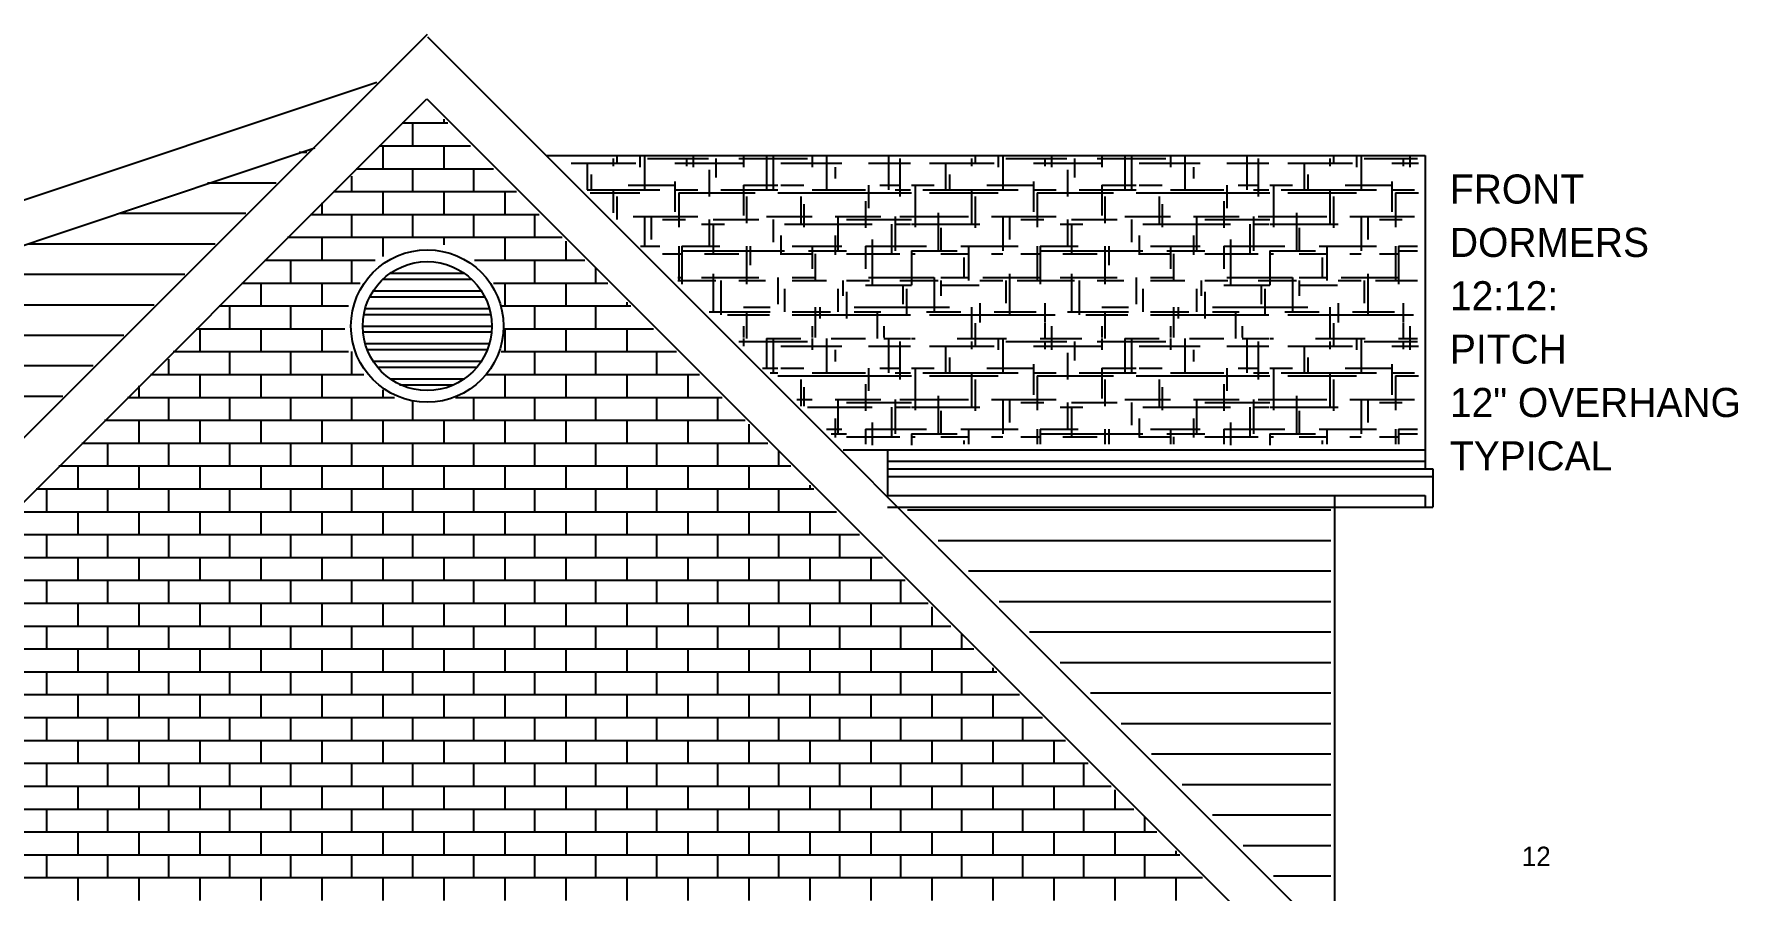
# Model space of a CAD drawing. Extents: x -40 to 297, y 329 to 664.
# Drawn here: x 73.2 to 296.6, y 552 to 664.4 of the extents above; entities that cross this region are included whole.
import ezdxf

# ---------------------------------------------------------------- set-up
doc = ezdxf.new("R2010")
doc.units = 0
for name, color, linetype in [('LAYER_12', 12, 'CONTINUOUS'), ('LAYER_14', 14, 'CONTINUOUS'), ('LAYER_15', 15, 'CONTINUOUS'), ('LAYER_2', 2, 'CONTINUOUS')]:
    doc.layers.add(name, color=color, linetype=linetype)

msp = doc.modelspace()

# ---------------------------------------------------------------- linework, layer by layer
at = {"layer": 'LAYER_14'}
for p, q in [((119.85, 633.05), (129.56, 633.05)), ((117.63, 630.74), (131.77, 630.74)), ((118.88, 632.28), (130.52, 632.28)), ((116.58, 628.43), (132.83, 628.43)), ((117.15, 629.97), (132.25, 629.97)), ((116.29, 626.12), (133.12, 626.12)), ((116.38, 627.66), (133.02, 627.66)), ((116.29, 625.36), (133.12, 625.36)), ((116.58, 623.82), (132.83, 623.82)), ((116.87, 623.05), (132.63, 623.05)), ((117.63, 621.51), (131.77, 621.51)), ((118.21, 620.74), (131.19, 620.74)), ((119.94, 619.2), (129.65, 619.2)), ((121.1, 618.43), (128.21, 618.43))]:
    msp.add_line(p, q, dxfattribs=at)
for radius in [10, 8.46]:
    msp.add_circle((124.75, 626.12), radius, dxfattribs=at)
at = {"layer": 'LAYER_15'}
for p, q in [((121.44, 652.77), (127.44, 652.77)), ((122.81, 652.77), (122.81, 649.77)), ((126.94, 653.27), (126.94, 652.77)), ((107.94, 648.93), (108.94, 648.93)), ((118.44, 649.77), (118.94, 649.77)), ((118.94, 649.77), (130.44, 649.77)), ((118.94, 649.77), (118.94, 646.77)), ((126.94, 649.77), (126.94, 646.77)), ((141.24, 648.49), (141.74, 648.49)), ((147.24, 648.49), (153.74, 648.49)), ((149.12, 648.11), (149.12, 647.11)), ((149.62, 648.49), (149.62, 647.49)), ((152.62, 648.49), (152.62, 646.99)), ((153.24, 648.49), (153.24, 643.99)), ((153.62, 648.11), (161.62, 648.11)), ((158.12, 648.49), (163.62, 648.49)), ((158.74, 648.11), (158.74, 647.11)), ((159.62, 648.49), (159.62, 646.99)), ((162.62, 648.11), (162.62, 645.61)), ((165.62, 648.11), (174.62, 648.11)), ((166.24, 648.49), (166.24, 646.99)), ((169.24, 648.49), (173.74, 648.49)), ((169.24, 648.49), (169.24, 643.99)), ((170.12, 648.49), (170.12, 643.99)), ((175.24, 648.49), (175.24, 646.99)), ((177.12, 648.49), (177.12, 643.99)), ((177.74, 648.49), (182.24, 648.49)), ((184.62, 648.49), (188.12, 648.49)), ((185.24, 648.49), (185.24, 643.99)), ((186.74, 648.11), (186.74, 643.11)), ((188.24, 648.49), (188.74, 648.49)), ((194.24, 648.49), (200.74, 648.49)), ((196.12, 648.11), (196.12, 647.11)), ((196.62, 648.49), (196.62, 647.49)), ((199.62, 648.49), (199.62, 646.99)), ((200.24, 648.49), (200.24, 643.99)), ((200.62, 648.11), (208.62, 648.11)), ((205.12, 648.49), (210.62, 648.49)), ((205.74, 648.11), (205.74, 647.11)), ((206.62, 648.49), (206.62, 646.99)), ((209.62, 648.11), (209.62, 645.61)), ((212.62, 648.11), (221.62, 648.11)), ((213.24, 648.49), (213.24, 646.99)), ((216.24, 648.49), (220.74, 648.49)), ((216.24, 648.49), (216.24, 643.99)), ((217.12, 648.49), (217.12, 643.99)), ((222.24, 648.49), (222.24, 646.99)), ((224.12, 648.49), (224.12, 643.99)), ((224.74, 648.49), (229.24, 648.49)), ((231.62, 648.49), (235.12, 648.49)), ((232.24, 648.49), (232.24, 643.99)), ((233.74, 648.11), (233.74, 643.11)), ((235.24, 648.49), (235.74, 648.49)), ((241.24, 648.49), (247.74, 648.49)), ((243.12, 648.11), (243.12, 647.11)), ((243.62, 648.49), (243.62, 647.49)), ((246.62, 648.49), (246.62, 646.99)), ((247.24, 648.49), (247.24, 643.99)), ((247.62, 648.11), (254.62, 648.11)), ((252.12, 648.49), (254.62, 648.49)), ((252.74, 648.11), (252.74, 647.11)), ((253.62, 648.49), (253.62, 646.99)), ((115.44, 646.77), (118.94, 646.77)), ((118.94, 646.77), (133.44, 646.77)), ((122.81, 646.77), (122.81, 643.77)), ((130.81, 646.77), (130.81, 643.77)), ((143.62, 647.49), (152.12, 647.49)), ((145.74, 647.49), (145.74, 643.99)), ((146.24, 645.99), (146.24, 643.99)), ((157.24, 647.49), (166.24, 647.49)), ((161.74, 646.61), (161.74, 643.11)), ((171.12, 647.49), (179.12, 647.49)), ((178.24, 646.99), (178.24, 645.49)), ((182.62, 647.49), (188.12, 647.49)), ((190.62, 647.49), (199.12, 647.49)), ((192.74, 647.49), (192.74, 643.99)), ((193.24, 645.99), (193.24, 643.99)), ((204.24, 647.49), (213.24, 647.49)), ((208.74, 646.61), (208.74, 643.11)), ((218.12, 647.49), (226.12, 647.49)), ((225.24, 646.99), (225.24, 645.49)), ((229.62, 647.49), (235.12, 647.49)), ((237.62, 647.49), (246.12, 647.49)), ((239.74, 647.49), (239.74, 643.99)), ((240.24, 645.99), (240.24, 643.99)), ((251.24, 647.49), (254.74, 647.49)), ((95.94, 644.93), (104.94, 644.93)), ((112.44, 643.77), (118.94, 643.77)), ((114.81, 645.77), (114.81, 643.77)), ((118.94, 643.77), (136.44, 643.77)), ((118.94, 643.77), (118.94, 640.77)), ((126.94, 643.77), (126.94, 640.77)), ((134.94, 643.77), (134.94, 640.77)), ((145.74, 643.99), (155.24, 643.99)), ((146.12, 643.61), (152.62, 643.61)), ((149.12, 643.99), (149.12, 640.99)), ((151.12, 644.61), (157.12, 644.61)), ((157.24, 645.11), (157.24, 641.11)), ((157.24, 643.99), (160.24, 643.99)), ((157.74, 643.61), (167.74, 643.61)), ((157.74, 643.61), (157.74, 639.11)), ((163.24, 643.99), (170.74, 643.99)), ((166.24, 644.61), (170.74, 644.61)), ((166.24, 644.61), (166.24, 640.61)), ((170.74, 643.61), (188.24, 643.61)), ((171.12, 644.61), (174.12, 644.61)), ((175.24, 643.99), (182.24, 643.99)), ((182.62, 644.61), (182.62, 641.61)), ((184.12, 644.61), (186.62, 644.61)), ((186.12, 643.99), (188.12, 643.99)), ((188.24, 644.61), (191.24, 644.61)), ((188.74, 644.61), (188.74, 639.11)), ((189.74, 643.99), (202.24, 643.99)), ((190.62, 643.61), (199.62, 643.61)), ((196.12, 643.99), (196.12, 639.49)), ((198.12, 644.61), (204.12, 644.61)), ((204.24, 645.11), (204.24, 641.11)), ((204.24, 643.99), (207.24, 643.99)), ((204.74, 643.61), (214.74, 643.61)), ((204.74, 643.61), (204.74, 639.11)), ((210.24, 643.99), (217.74, 643.99)), ((213.24, 644.61), (217.74, 644.61)), ((213.24, 644.61), (213.24, 640.61)), ((217.74, 643.61), (235.24, 643.61)), ((218.12, 644.61), (221.12, 644.61)), ((222.24, 643.99), (229.24, 643.99)), ((229.62, 644.61), (229.62, 641.61)), ((231.12, 644.61), (233.62, 644.61)), ((233.12, 643.99), (235.12, 643.99)), ((235.24, 644.61), (238.24, 644.61)), ((235.74, 644.61), (235.74, 639.11)), ((236.74, 643.99), (249.24, 643.99)), ((237.62, 643.61), (246.62, 643.61)), ((243.12, 643.99), (243.12, 639.49)), ((245.12, 644.61), (251.12, 644.61)), ((251.24, 645.11), (251.24, 641.11)), ((251.24, 643.99), (254.24, 643.99)), ((251.74, 643.61), (254.74, 643.61)), ((251.74, 643.61), (251.74, 639.11)), ((110.94, 642.27), (110.94, 640.77)), ((149.62, 643.11), (149.62, 640.11)), ((166.62, 643.11), (166.62, 639.61)), ((173.74, 643.11), (173.74, 639.61)), ((174.12, 642.11), (174.12, 639.11)), ((182.24, 642.49), (182.24, 638.99)), ((196.62, 643.11), (196.62, 639.61)), ((213.62, 643.11), (213.62, 639.61)), ((220.74, 643.11), (220.74, 639.61)), ((221.12, 642.11), (221.12, 639.11)), ((229.24, 642.49), (229.24, 638.99)), ((243.62, 643.11), (243.62, 639.61)), ((84.44, 640.93), (94.94, 640.93)), ((94.94, 640.93), (100.94, 640.93)), ((109.44, 640.77), (118.94, 640.77)), ((114.81, 640.77), (114.81, 637.77)), ((118.94, 640.77), (139.44, 640.77)), ((122.81, 640.77), (122.81, 637.77)), ((130.81, 640.77), (130.81, 637.77)), ((138.81, 640.77), (138.81, 637.77)), ((151.74, 640.49), (160.24, 640.49)), ((153.24, 640.49), (153.24, 636.49)), ((154.12, 640.49), (154.12, 637.49)), ((155.62, 640.11), (158.62, 640.11)), ((160.74, 639.49), (163.74, 639.49)), ((161.74, 640.11), (161.74, 636.61)), ((162.24, 640.11), (168.24, 640.11)), ((162.24, 639.49), (162.24, 635.49)), ((169.24, 640.49), (175.24, 640.49)), ((170.12, 640.11), (170.12, 637.11)), ((171.62, 639.49), (183.12, 639.49)), ((178.24, 640.49), (184.24, 640.49)), ((178.62, 640.49), (178.62, 635.99)), ((179.74, 640.11), (188.24, 640.11)), ((185.62, 639.49), (185.62, 635.49)), ((186.12, 640.49), (186.12, 635.99)), ((186.12, 639.49), (188.12, 639.49)), ((186.74, 640.49), (188.24, 640.49)), ((188.24, 640.49), (195.74, 640.49)), ((188.24, 639.49), (197.24, 639.49)), ((191.74, 640.99), (191.74, 635.99)), ((196.62, 639.49), (196.62, 638.99)), ((198.74, 640.49), (207.24, 640.49)), ((200.24, 640.49), (200.24, 635.99)), ((201.12, 640.49), (201.12, 637.49)), ((202.62, 640.11), (205.62, 640.11)), ((207.74, 639.49), (210.74, 639.49)), ((208.74, 640.11), (208.74, 636.61)), ((209.24, 640.11), (215.24, 640.11)), ((209.24, 639.49), (209.24, 635.49)), ((216.24, 640.49), (222.24, 640.49)), ((217.12, 640.11), (217.12, 637.11)), ((218.62, 639.49), (230.12, 639.49)), ((225.24, 640.49), (231.24, 640.49)), ((225.62, 640.49), (225.62, 635.99)), ((226.74, 640.11), (235.24, 640.11)), ((232.62, 639.49), (232.62, 635.49)), ((233.12, 640.49), (233.12, 635.99)), ((233.12, 639.49), (235.12, 639.49)), ((233.74, 640.49), (235.24, 640.49)), ((235.24, 640.49), (242.74, 640.49)), ((235.24, 639.49), (244.24, 639.49)), ((238.74, 640.99), (238.74, 635.99)), ((243.62, 639.49), (243.62, 638.99)), ((245.74, 640.49), (254.24, 640.49)), ((247.24, 640.49), (247.24, 635.99)), ((248.12, 640.49), (248.12, 637.49)), ((249.62, 640.11), (252.62, 640.11)), ((72.44, 636.93), (94.94, 636.93)), ((94.94, 636.93), (96.94, 636.93)), ((106.44, 637.77), (118.94, 637.77)), ((110.94, 637.77), (110.94, 634.77)), ((118.94, 637.77), (142.44, 637.77)), ((118.94, 637.77), (118.94, 635.27)), ((126.94, 637.77), (126.94, 636.77)), ((134.94, 637.77), (134.94, 634.77)), ((142.94, 637.27), (142.94, 634.77)), ((171.12, 637.99), (171.12, 635.49)), ((178.24, 637.99), (178.24, 635.49)), ((183.12, 637.49), (183.12, 631.49)), ((192.12, 638.99), (192.12, 635.99)), ((218.12, 637.99), (218.12, 635.49)), ((225.24, 637.99), (225.24, 635.49)), ((230.12, 637.49), (230.12, 631.49)), ((239.12, 638.99), (239.12, 635.99)), ((103.44, 634.77), (117.94, 634.77)), ((106.81, 634.77), (106.81, 631.77)), ((114.81, 634.77), (114.81, 631.77)), ((130.94, 634.77), (142.94, 634.77)), ((138.81, 634.77), (138.81, 631.77)), ((142.94, 634.77), (145.44, 634.77)), ((152.74, 636.61), (155.24, 636.61)), ((155.62, 635.61), (158.12, 635.61)), ((157.74, 636.61), (157.74, 632.11)), ((158.12, 636.61), (163.12, 636.61)), ((158.12, 636.61), (158.12, 631.61)), ((158.12, 635.99), (171.62, 635.99)), ((161.12, 635.61), (165.62, 635.61)), ((166.62, 636.61), (166.62, 631.61)), ((167.12, 636.61), (167.12, 634.11)), ((171.12, 635.61), (175.12, 635.61)), ((172.62, 636.61), (179.12, 636.61)), ((174.74, 635.99), (179.74, 635.99)), ((175.24, 636.61), (175.24, 633.61)), ((175.62, 635.61), (175.62, 632.11)), ((179.74, 635.61), (186.74, 635.61)), ((182.24, 636.61), (188.24, 636.61)), ((182.24, 636.61), (182.24, 633.61)), ((188.24, 636.61), (190.24, 636.61)), ((188.24, 635.99), (194.24, 635.99)), ((188.24, 635.99), (188.24, 631.49)), ((188.24, 635.61), (188.74, 635.61)), ((192.12, 635.61), (195.62, 635.61)), ((194.74, 636.61), (202.24, 636.61)), ((195.12, 635.11), (195.12, 632.61)), ((195.74, 636.61), (195.74, 632.11)), ((198.74, 635.61), (200.24, 635.61)), ((202.62, 635.61), (205.12, 635.61)), ((204.74, 636.61), (204.74, 632.11)), ((205.12, 636.61), (210.12, 636.61)), ((205.12, 636.61), (205.12, 631.61)), ((205.12, 635.99), (218.62, 635.99)), ((208.12, 635.61), (212.62, 635.61)), ((213.62, 636.61), (213.62, 631.61)), ((214.12, 636.61), (214.12, 634.11)), ((218.12, 635.61), (222.12, 635.61)), ((219.62, 636.61), (226.12, 636.61)), ((221.74, 635.99), (226.74, 635.99)), ((222.24, 636.61), (222.24, 633.61)), ((222.62, 635.61), (222.62, 632.11)), ((226.74, 635.61), (233.74, 635.61)), ((229.24, 636.61), (235.24, 636.61)), ((229.24, 636.61), (229.24, 633.61)), ((235.24, 636.61), (237.24, 636.61)), ((235.24, 635.99), (241.24, 635.99)), ((235.24, 635.99), (235.24, 631.49)), ((235.24, 635.61), (235.74, 635.61)), ((239.12, 635.61), (242.62, 635.61)), ((241.74, 636.61), (249.24, 636.61)), ((242.12, 635.11), (242.12, 632.61)), ((242.74, 636.61), (242.74, 632.11)), ((245.74, 635.61), (247.24, 635.61)), ((249.62, 635.61), (252.12, 635.61)), ((251.74, 636.61), (251.74, 632.11)), ((252.12, 636.61), (254.62, 636.61)), ((252.12, 636.61), (252.12, 631.61)), ((252.12, 635.99), (254.62, 635.99)), ((70.94, 632.93), (92.94, 632.93)), ((146.81, 633.77), (146.81, 631.77)), ((157.62, 632.49), (158.12, 632.49)), ((160.74, 632.49), (168.24, 632.49)), ((162.24, 632.99), (162.24, 627.99)), ((170.74, 632.49), (170.74, 628.99)), ((172.62, 632.49), (175.62, 632.49)), ((182.62, 632.49), (188.12, 632.49)), ((188.24, 632.49), (191.24, 632.49)), ((191.24, 632.49), (191.24, 627.99)), ((192.12, 632.49), (195.62, 632.49)), ((197.62, 632.49), (205.12, 632.49)), ((201.12, 632.99), (201.12, 627.49)), ((207.74, 632.49), (215.24, 632.49)), ((209.24, 632.99), (209.24, 627.99)), ((217.74, 632.49), (217.74, 628.99)), ((219.62, 632.49), (222.62, 632.49)), ((229.62, 632.49), (235.12, 632.49)), ((235.24, 632.49), (238.24, 632.49)), ((238.24, 632.49), (238.24, 627.99)), ((239.12, 632.49), (242.62, 632.49)), ((244.62, 632.49), (252.12, 632.49)), ((248.12, 632.99), (248.12, 627.49)), ((100.44, 631.77), (115.94, 631.77)), ((102.94, 631.77), (102.94, 628.77)), ((110.94, 631.77), (110.94, 628.77)), ((133.44, 631.77), (142.94, 631.77)), ((134.94, 631.77), (134.94, 628.77)), ((142.94, 631.77), (148.44, 631.77)), ((142.94, 631.77), (142.94, 628.77)), ((157.62, 632.11), (162.62, 632.11)), ((163.24, 632.11), (163.24, 627.61)), ((165.62, 632.11), (169.12, 632.11)), ((171.62, 630.99), (171.62, 627.99)), ((172.62, 632.11), (177.12, 632.11)), ((178.62, 630.99), (178.62, 627.99)), ((179.24, 632.11), (179.24, 630.11)), ((179.74, 632.11), (182.74, 632.11)), ((179.74, 630.61), (179.74, 627.11)), ((182.24, 631.49), (188.24, 631.49)), ((186.74, 632.11), (188.24, 632.11)), ((187.12, 631.49), (187.12, 628.99)), ((187.62, 630.99), (187.62, 627.49)), ((188.24, 632.11), (191.74, 632.11)), ((192.12, 632.11), (192.12, 630.11)), ((192.12, 631.49), (197.12, 631.49)), ((197.24, 632.11), (200.24, 632.11)), ((200.62, 632.11), (200.62, 629.11)), ((202.12, 632.11), (209.62, 632.11)), ((210.24, 632.11), (210.24, 627.61)), ((212.62, 632.11), (216.12, 632.11)), ((218.62, 630.99), (218.62, 627.99)), ((219.62, 632.11), (224.12, 632.11)), ((225.62, 630.99), (225.62, 627.99)), ((226.24, 632.11), (226.24, 630.11)), ((226.74, 632.11), (229.74, 632.11)), ((226.74, 630.61), (226.74, 627.11)), ((229.24, 631.49), (235.24, 631.49)), ((233.74, 632.11), (235.24, 632.11)), ((234.12, 631.49), (234.12, 628.99)), ((234.62, 630.99), (234.62, 627.49)), ((235.24, 632.11), (238.74, 632.11)), ((239.12, 632.11), (239.12, 630.11)), ((239.12, 631.49), (244.12, 631.49)), ((244.24, 632.11), (247.24, 632.11)), ((247.62, 632.11), (247.62, 629.11)), ((249.12, 632.11), (254.62, 632.11)), ((70.94, 628.93), (88.94, 628.93)), ((97.44, 628.77), (114.44, 628.77)), ((98.81, 628.77), (98.81, 625.77)), ((106.81, 628.77), (106.81, 625.77)), ((134.44, 628.77), (142.94, 628.77)), ((138.81, 628.77), (138.81, 625.77)), ((142.94, 628.77), (151.44, 628.77)), ((146.81, 628.77), (146.81, 625.77)), ((150.94, 629.27), (150.94, 628.77)), ((161.74, 627.99), (169.74, 627.99)), ((166.24, 628.61), (169.74, 628.61)), ((166.62, 627.99), (166.62, 624.49)), ((172.62, 627.99), (177.62, 627.99)), ((175.62, 628.61), (175.62, 624.61)), ((176.24, 628.61), (176.24, 627.11)), ((180.74, 628.61), (188.24, 628.61)), ((180.74, 627.99), (184.24, 627.99)), ((183.74, 627.99), (183.74, 624.49)), ((188.24, 628.61), (193.24, 628.61)), ((190.24, 627.99), (194.74, 627.99)), ((196.12, 628.61), (196.12, 624.61)), ((197.24, 629.11), (197.24, 626.61)), ((199.12, 627.99), (204.62, 627.99)), ((205.74, 629.11), (205.74, 626.61)), ((208.74, 627.99), (216.74, 627.99)), ((213.24, 628.61), (216.74, 628.61)), ((213.62, 627.99), (213.62, 624.49)), ((219.62, 627.99), (224.62, 627.99)), ((222.62, 628.61), (222.62, 624.61)), ((223.24, 628.61), (223.24, 627.11)), ((227.74, 628.61), (235.24, 628.61)), ((227.74, 627.99), (231.24, 627.99)), ((230.74, 627.99), (230.74, 624.49)), ((235.24, 628.61), (240.24, 628.61)), ((237.24, 627.99), (241.74, 627.99)), ((243.12, 628.61), (243.12, 624.61)), ((244.24, 629.11), (244.24, 626.61)), ((246.12, 627.99), (251.62, 627.99)), ((252.74, 629.11), (252.74, 626.61)), ((94.44, 625.77), (94.94, 625.77)), ((94.94, 625.77), (113.94, 625.77)), ((94.94, 625.77), (94.94, 622.77)), ((102.94, 625.77), (102.94, 622.77)), ((110.94, 625.77), (110.94, 622.77)), ((134.94, 625.77), (142.94, 625.77)), ((134.94, 625.77), (134.94, 622.77)), ((142.94, 625.77), (154.44, 625.77)), ((142.94, 625.77), (142.94, 622.77)), ((150.94, 625.77), (150.94, 622.77)), ((164.12, 627.61), (169.62, 627.61)), ((166.24, 626.11), (166.24, 624.61)), ((172.62, 627.61), (188.12, 627.61)), ((175.24, 626.11), (175.24, 624.61)), ((184.62, 626.11), (184.62, 624.61)), ((190.62, 627.61), (207.12, 627.61)), ((196.62, 626.49), (196.62, 624.49)), ((205.74, 626.49), (205.74, 624.49)), ((206.62, 626.11), (206.62, 624.61)), ((211.12, 627.61), (216.62, 627.61)), ((213.24, 626.11), (213.24, 624.61)), ((219.62, 627.61), (235.12, 627.61)), ((222.24, 626.11), (222.24, 624.61)), ((231.62, 626.11), (231.62, 624.61)), ((237.62, 627.61), (254.12, 627.61)), ((243.62, 626.49), (243.62, 624.49)), ((252.74, 626.49), (252.74, 624.49)), ((253.62, 626.11), (253.62, 624.61)), ((70.94, 624.93), (84.94, 624.93)), ((70.94, 624.93), (84.94, 624.93)), ((165.62, 624.11), (174.62, 624.11)), ((166.24, 624.49), (166.24, 623.49)), ((169.24, 624.49), (173.74, 624.49)), ((169.24, 624.49), (169.24, 620.49)), ((170.12, 624.49), (170.12, 619.99)), ((171.12, 623.49), (179.12, 623.49)), ((175.24, 624.49), (175.24, 622.99)), ((177.12, 624.49), (177.12, 619.99)), ((177.74, 624.49), (182.24, 624.49)), ((182.62, 623.49), (188.12, 623.49)), ((184.62, 624.49), (188.12, 624.49)), ((185.24, 624.49), (185.24, 619.99)), ((186.74, 624.11), (186.74, 619.11)), ((188.24, 624.49), (188.74, 624.49)), ((190.62, 623.49), (199.12, 623.49)), ((192.74, 623.49), (192.74, 619.99)), ((194.24, 624.49), (200.74, 624.49)), ((196.12, 624.11), (196.12, 623.11)), ((196.62, 624.49), (196.62, 623.49)), ((199.62, 624.49), (199.62, 622.99)), ((200.24, 624.49), (200.24, 619.99)), ((200.62, 624.11), (208.62, 624.11)), ((204.24, 623.49), (213.24, 623.49)), ((205.12, 624.49), (210.62, 624.49)), ((205.74, 624.11), (205.74, 623.11)), ((206.62, 624.49), (206.62, 622.99)), ((209.62, 624.11), (209.62, 621.61)), ((212.62, 624.11), (221.62, 624.11)), ((213.24, 624.49), (213.24, 622.99)), ((216.24, 624.49), (220.74, 624.49)), ((216.24, 624.49), (216.24, 619.99)), ((217.12, 624.49), (217.12, 619.99)), ((218.12, 623.49), (226.12, 623.49)), ((222.24, 624.49), (222.24, 622.99)), ((224.12, 624.49), (224.12, 619.99)), ((224.74, 624.49), (229.24, 624.49)), ((229.62, 623.49), (235.12, 623.49)), ((231.62, 624.49), (235.12, 624.49)), ((232.24, 624.49), (232.24, 619.99)), ((233.74, 624.11), (233.74, 619.11)), ((235.24, 624.49), (235.74, 624.49)), ((237.62, 623.49), (246.12, 623.49)), ((239.74, 623.49), (239.74, 619.99)), ((241.24, 624.49), (247.74, 624.49)), ((243.12, 624.11), (243.12, 623.11)), ((243.62, 624.49), (243.62, 623.49)), ((246.62, 624.49), (246.62, 622.99)), ((247.24, 624.49), (247.24, 619.99)), ((247.62, 624.11), (254.62, 624.11)), ((251.24, 623.49), (254.74, 623.49)), ((252.12, 624.49), (254.62, 624.49)), ((252.74, 624.11), (252.74, 623.11)), ((253.62, 624.49), (253.62, 622.99)), ((90.81, 621.77), (90.81, 619.77)), ((91.44, 622.77), (94.94, 622.77)), ((94.94, 622.77), (114.44, 622.77)), ((98.81, 622.77), (98.81, 619.77)), ((106.81, 622.77), (106.81, 619.77)), ((114.81, 622.77), (114.81, 619.77)), ((134.44, 622.77), (142.94, 622.77)), ((138.81, 622.77), (138.81, 619.77)), ((142.94, 622.77), (157.44, 622.77)), ((146.81, 622.77), (146.81, 619.77)), ((154.81, 622.77), (154.81, 619.77)), ((178.24, 622.99), (178.24, 621.49)), ((193.24, 621.99), (193.24, 619.99)), ((208.74, 622.61), (208.74, 619.11)), ((225.24, 622.99), (225.24, 621.49)), ((240.24, 621.99), (240.24, 619.99)), ((70.94, 620.93), (80.94, 620.93)), ((88.44, 619.77), (94.94, 619.77)), ((94.94, 619.77), (116.44, 619.77)), ((94.94, 619.77), (94.94, 616.77)), ((102.94, 619.77), (102.94, 616.77)), ((110.94, 619.77), (110.94, 616.77)), ((132.44, 619.77), (142.94, 619.77)), ((134.94, 619.77), (134.94, 616.77)), ((142.94, 619.77), (160.44, 619.77)), ((142.94, 619.77), (142.94, 616.77)), ((150.94, 619.77), (150.94, 616.77)), ((158.94, 619.77), (158.94, 616.77)), ((168.74, 620.61), (170.74, 620.61)), ((169.74, 619.99), (170.74, 619.99)), ((170.74, 619.61), (188.24, 619.61)), ((171.12, 620.61), (174.12, 620.61)), ((173.74, 619.11), (173.74, 615.61)), ((175.24, 619.99), (182.24, 619.99)), ((182.62, 620.61), (182.62, 617.61)), ((184.12, 620.61), (186.62, 620.61)), ((186.12, 619.99), (188.12, 619.99)), ((188.24, 620.61), (191.24, 620.61)), ((188.74, 620.61), (188.74, 615.11)), ((189.74, 619.99), (202.24, 619.99)), ((190.62, 619.61), (199.62, 619.61)), ((196.12, 619.99), (196.12, 615.49)), ((196.62, 619.11), (196.62, 615.61)), ((198.12, 620.61), (204.12, 620.61)), ((204.24, 621.11), (204.24, 617.11)), ((204.24, 619.99), (207.24, 619.99)), ((204.74, 619.61), (214.74, 619.61)), ((204.74, 619.61), (204.74, 615.11)), ((210.24, 619.99), (217.74, 619.99)), ((213.24, 620.61), (217.74, 620.61)), ((213.24, 620.61), (213.24, 616.61)), ((213.62, 619.11), (213.62, 615.61)), ((217.74, 619.61), (235.24, 619.61)), ((218.12, 620.61), (221.12, 620.61)), ((220.74, 619.11), (220.74, 615.61)), ((222.24, 619.99), (229.24, 619.99)), ((229.62, 620.61), (229.62, 617.61)), ((231.12, 620.61), (233.62, 620.61)), ((233.12, 619.99), (235.12, 619.99)), ((235.24, 620.61), (238.24, 620.61)), ((235.74, 620.61), (235.74, 615.11)), ((236.74, 619.99), (249.24, 619.99)), ((237.62, 619.61), (246.62, 619.61)), ((243.12, 619.99), (243.12, 615.49)), ((243.62, 619.11), (243.62, 615.61)), ((245.12, 620.61), (251.12, 620.61)), ((251.24, 621.11), (251.24, 617.11)), ((251.24, 619.99), (254.24, 619.99)), ((251.74, 619.61), (254.74, 619.61)), ((251.74, 619.61), (251.74, 615.11)), ((70.94, 616.93), (76.94, 616.93)), ((85.44, 616.77), (94.94, 616.77)), ((86.94, 618.27), (86.94, 616.77)), ((90.81, 616.77), (90.81, 613.77)), ((94.94, 616.77), (118.94, 616.77)), ((98.81, 616.77), (98.81, 613.77)), ((106.81, 616.77), (106.81, 613.77)), ((114.81, 616.77), (114.81, 613.77)), ((118.94, 617.77), (118.94, 616.77)), ((118.94, 616.77), (120.44, 616.77)), ((128.44, 616.77), (142.94, 616.77)), ((130.81, 616.77), (130.81, 613.77)), ((138.81, 616.77), (138.81, 613.77)), ((142.94, 616.77), (163.44, 616.77)), ((146.81, 616.77), (146.81, 613.77)), ((154.81, 616.77), (154.81, 613.77)), ((162.81, 616.77), (162.81, 613.77)), ((174.12, 618.11), (174.12, 615.61)), ((182.24, 618.49), (182.24, 614.99)), ((191.74, 616.99), (191.74, 611.99)), ((221.12, 618.11), (221.12, 615.11)), ((229.24, 618.49), (229.24, 614.99)), ((238.74, 616.99), (238.74, 611.99)), ((122.81, 616.27), (122.81, 613.77)), ((173.24, 616.49), (175.24, 616.49)), ((174.62, 615.49), (183.12, 615.49)), ((178.24, 616.49), (184.24, 616.49)), ((178.62, 616.49), (178.62, 611.99)), ((179.74, 616.11), (188.24, 616.11)), ((185.62, 615.49), (185.62, 611.49)), ((186.12, 616.49), (186.12, 611.99)), ((186.12, 615.49), (188.12, 615.49)), ((186.74, 616.49), (188.24, 616.49)), ((188.24, 616.49), (195.74, 616.49)), ((188.24, 615.49), (197.24, 615.49)), ((192.12, 614.99), (192.12, 611.99)), ((196.62, 615.49), (196.62, 614.99)), ((198.74, 616.49), (207.24, 616.49)), ((200.24, 616.49), (200.24, 611.99)), ((201.12, 616.49), (201.12, 613.49)), ((202.62, 616.11), (205.62, 616.11)), ((207.74, 615.49), (210.74, 615.49)), ((208.74, 616.11), (208.74, 612.61)), ((209.24, 616.11), (215.24, 616.11)), ((209.24, 615.49), (209.24, 611.49)), ((216.24, 616.49), (222.24, 616.49)), ((217.12, 616.11), (217.12, 613.11)), ((218.62, 615.49), (230.12, 615.49)), ((225.24, 616.49), (231.24, 616.49)), ((225.62, 616.49), (225.62, 611.99)), ((226.74, 616.11), (235.24, 616.11)), ((232.62, 615.49), (232.62, 611.49)), ((233.12, 616.49), (233.12, 611.99)), ((233.12, 615.49), (235.12, 615.49)), ((233.74, 616.49), (235.24, 616.49)), ((235.24, 616.49), (242.74, 616.49)), ((235.24, 615.49), (244.24, 615.49)), ((239.12, 614.99), (239.12, 611.99)), ((243.62, 615.49), (243.62, 614.99)), ((245.74, 616.49), (254.24, 616.49)), ((247.24, 616.49), (247.24, 611.99)), ((248.12, 616.49), (248.12, 613.49)), ((249.62, 616.11), (252.62, 616.11)), ((82.44, 613.77), (94.94, 613.77)), ((86.94, 613.77), (86.94, 610.77)), ((94.94, 613.77), (118.94, 613.77)), ((94.94, 613.77), (94.94, 610.77)), ((102.94, 613.77), (102.94, 610.77)), ((110.94, 613.77), (110.94, 610.77)), ((118.94, 613.77), (142.94, 613.77)), ((118.94, 613.77), (118.94, 610.77)), ((126.94, 613.77), (126.94, 610.77)), ((134.94, 613.77), (134.94, 610.77)), ((142.94, 613.77), (166.44, 613.77)), ((142.94, 613.77), (142.94, 610.77)), ((150.94, 613.77), (150.94, 610.77)), ((158.94, 613.77), (158.94, 610.77)), ((166.94, 613.27), (166.94, 610.77)), ((177.12, 612.61), (179.12, 612.61)), ((178.24, 613.99), (178.24, 611.49)), ((182.24, 612.61), (188.24, 612.61)), ((182.24, 612.61), (182.24, 610.61)), ((183.12, 613.49), (183.12, 610.49)), ((188.24, 612.61), (190.24, 612.61)), ((194.74, 612.61), (202.24, 612.61)), ((195.74, 612.61), (195.74, 610.61)), ((204.74, 612.61), (204.74, 610.61)), ((205.12, 612.61), (210.12, 612.61)), ((205.12, 612.61), (205.12, 610.61)), ((213.62, 612.61), (213.62, 610.61)), ((214.12, 612.61), (214.12, 610.61)), ((218.12, 613.99), (218.12, 611.49)), ((219.62, 612.61), (226.12, 612.61)), ((222.24, 612.61), (222.24, 610.61)), ((225.24, 613.99), (225.24, 611.49)), ((229.24, 612.61), (235.24, 612.61)), ((229.24, 612.61), (229.24, 610.61)), ((230.12, 613.49), (230.12, 610.49)), ((235.24, 612.61), (237.24, 612.61)), ((241.74, 612.61), (249.24, 612.61)), ((242.74, 612.61), (242.74, 610.61)), ((251.74, 612.61), (251.74, 610.61)), ((252.12, 612.61), (254.62, 612.61)), ((252.12, 612.61), (252.12, 610.61)), ((79.44, 610.77), (94.94, 610.77)), ((82.81, 610.77), (82.81, 607.77)), ((90.81, 610.77), (90.81, 607.77)), ((94.94, 610.77), (118.94, 610.77)), ((98.81, 610.77), (98.81, 607.77)), ((106.81, 610.77), (106.81, 607.77)), ((114.81, 610.77), (114.81, 607.77)), ((118.94, 610.77), (142.94, 610.77)), ((122.81, 610.77), (122.81, 607.77)), ((130.81, 610.77), (130.81, 607.77)), ((138.81, 610.77), (138.81, 607.77)), ((142.94, 610.77), (166.94, 610.77)), ((146.81, 610.77), (146.81, 607.77)), ((154.81, 610.77), (154.81, 607.77)), ((162.81, 610.77), (162.81, 607.77)), ((166.94, 610.77), (169.44, 610.77)), ((177.74, 611.99), (179.74, 611.99)), ((179.74, 611.61), (186.74, 611.61)), ((188.24, 611.99), (194.24, 611.99)), ((188.24, 611.99), (188.24, 610.49)), ((188.24, 611.61), (188.74, 611.61)), ((192.12, 611.61), (195.62, 611.61)), ((195.12, 611.11), (195.12, 610.61)), ((198.74, 611.61), (200.24, 611.61)), ((202.62, 611.61), (205.12, 611.61)), ((205.12, 611.99), (218.62, 611.99)), ((208.12, 611.61), (212.62, 611.61)), ((218.12, 611.61), (222.12, 611.61)), ((221.74, 611.99), (226.74, 611.99)), ((222.62, 611.61), (222.62, 610.61)), ((226.74, 611.61), (233.74, 611.61)), ((235.24, 611.99), (241.24, 611.99)), ((235.24, 611.99), (235.24, 610.49)), ((235.24, 611.61), (235.74, 611.61)), ((239.12, 611.61), (242.62, 611.61)), ((242.12, 611.11), (242.12, 610.61)), ((245.74, 611.61), (247.24, 611.61)), ((249.62, 611.61), (252.12, 611.61)), ((252.12, 611.99), (254.62, 611.99)), ((170.81, 609.77), (170.81, 607.77)), ((76.44, 607.77), (94.94, 607.77)), ((78.94, 607.77), (78.94, 604.77)), ((86.94, 607.77), (86.94, 604.77)), ((94.94, 607.77), (118.94, 607.77)), ((94.94, 607.77), (94.94, 604.77)), ((102.94, 607.77), (102.94, 604.77)), ((110.94, 607.77), (110.94, 604.77)), ((118.94, 607.77), (142.94, 607.77)), ((118.94, 607.77), (118.94, 604.77)), ((126.94, 607.77), (126.94, 604.77)), ((134.94, 607.77), (134.94, 604.77)), ((142.94, 607.77), (166.94, 607.77)), ((142.94, 607.77), (142.94, 604.77)), ((150.94, 607.77), (150.94, 604.77)), ((158.94, 607.77), (158.94, 604.77)), ((166.94, 607.77), (172.44, 607.77)), ((166.94, 607.77), (166.94, 604.77)), ((73.44, 604.77), (94.94, 604.77)), ((74.81, 604.77), (74.81, 601.77)), ((82.81, 604.77), (82.81, 601.77)), ((90.81, 604.77), (90.81, 601.77)), ((94.94, 604.77), (118.94, 604.77)), ((98.81, 604.77), (98.81, 601.77)), ((106.81, 604.77), (106.81, 601.77)), ((114.81, 604.77), (114.81, 601.77)), ((118.94, 604.77), (142.94, 604.77)), ((122.81, 604.77), (122.81, 601.77)), ((130.81, 604.77), (130.81, 601.77)), ((138.81, 604.77), (138.81, 601.77)), ((142.94, 604.77), (166.94, 604.77)), ((146.81, 604.77), (146.81, 601.77)), ((154.81, 604.77), (154.81, 601.77)), ((162.81, 604.77), (162.81, 601.77)), ((166.94, 604.77), (175.44, 604.77)), ((170.81, 604.77), (170.81, 601.77)), ((174.94, 605.27), (174.94, 604.77)), ((70.94, 601.77), (94.94, 601.77)), ((78.94, 601.77), (78.94, 598.77)), ((86.94, 601.77), (86.94, 598.77)), ((94.94, 601.77), (118.94, 601.77)), ((94.94, 601.77), (94.94, 598.77)), ((102.94, 601.77), (102.94, 598.77)), ((110.94, 601.77), (110.94, 598.77)), ((118.94, 601.77), (142.94, 601.77)), ((118.94, 601.77), (118.94, 598.77)), ((126.94, 601.77), (126.94, 598.77)), ((134.94, 601.77), (134.94, 598.77)), ((142.94, 601.77), (166.94, 601.77)), ((142.94, 601.77), (142.94, 598.77)), ((150.94, 601.77), (150.94, 598.77)), ((158.94, 601.77), (158.94, 598.77)), ((166.94, 601.77), (178.44, 601.77)), ((166.94, 601.77), (166.94, 598.77)), ((174.94, 601.77), (174.94, 598.77)), ((187.74, 602), (211.74, 602)), ((211.74, 602), (235.74, 602)), ((235.74, 602), (243.24, 602)), ((70.94, 598.77), (94.94, 598.77)), ((74.81, 598.77), (74.81, 595.77)), ((82.81, 598.77), (82.81, 595.77)), ((90.81, 598.77), (90.81, 595.77)), ((94.94, 598.77), (118.94, 598.77)), ((98.81, 598.77), (98.81, 595.77)), ((106.81, 598.77), (106.81, 595.77)), ((114.81, 598.77), (114.81, 595.77)), ((118.94, 598.77), (142.94, 598.77)), ((122.81, 598.77), (122.81, 595.77)), ((130.81, 598.77), (130.81, 595.77)), ((138.81, 598.77), (138.81, 595.77)), ((142.94, 598.77), (166.94, 598.77)), ((146.81, 598.77), (146.81, 595.77)), ((154.81, 598.77), (154.81, 595.77)), ((162.81, 598.77), (162.81, 595.77)), ((166.94, 598.77), (181.44, 598.77)), ((170.81, 598.77), (170.81, 595.77)), ((178.81, 598.77), (178.81, 595.77)), ((191.74, 598), (211.74, 598)), ((211.74, 598), (235.74, 598)), ((235.74, 598), (243.24, 598)), ((70.94, 595.77), (94.94, 595.77)), ((78.94, 595.77), (78.94, 592.77)), ((86.94, 595.77), (86.94, 592.77)), ((94.94, 595.77), (118.94, 595.77)), ((94.94, 595.77), (94.94, 592.77)), ((102.94, 595.77), (102.94, 592.77)), ((110.94, 595.77), (110.94, 592.77)), ((118.94, 595.77), (142.94, 595.77)), ((118.94, 595.77), (118.94, 592.77)), ((126.94, 595.77), (126.94, 592.77)), ((134.94, 595.77), (134.94, 592.77)), ((142.94, 595.77), (166.94, 595.77)), ((142.94, 595.77), (142.94, 592.77)), ((150.94, 595.77), (150.94, 592.77)), ((158.94, 595.77), (158.94, 592.77)), ((166.94, 595.77), (184.44, 595.77)), ((166.94, 595.77), (166.94, 592.77)), ((174.94, 595.77), (174.94, 592.77)), ((182.94, 595.77), (182.94, 592.77)), ((70.94, 592.77), (94.94, 592.77)), ((74.81, 592.77), (74.81, 589.77)), ((82.81, 592.77), (82.81, 589.77)), ((90.81, 592.77), (90.81, 589.77)), ((94.94, 592.77), (118.94, 592.77)), ((98.81, 592.77), (98.81, 589.77)), ((106.81, 592.77), (106.81, 589.77)), ((114.81, 592.77), (114.81, 589.77)), ((118.94, 592.77), (142.94, 592.77)), ((122.81, 592.77), (122.81, 589.77)), ((130.81, 592.77), (130.81, 589.77)), ((138.81, 592.77), (138.81, 589.77)), ((142.94, 592.77), (166.94, 592.77)), ((146.81, 592.77), (146.81, 589.77)), ((154.81, 592.77), (154.81, 589.77)), ((162.81, 592.77), (162.81, 589.77)), ((166.94, 592.77), (187.44, 592.77)), ((170.81, 592.77), (170.81, 589.77)), ((178.81, 592.77), (178.81, 589.77)), ((186.81, 592.77), (186.81, 589.77)), ((195.74, 594), (211.74, 594)), ((211.74, 594), (235.74, 594)), ((235.74, 594), (243.24, 594)), ((199.74, 590), (211.74, 590)), ((211.74, 590), (235.74, 590)), ((235.74, 590), (243.24, 590)), ((70.94, 589.77), (94.94, 589.77)), ((78.94, 589.77), (78.94, 586.77)), ((86.94, 589.77), (86.94, 586.77)), ((94.94, 589.77), (118.94, 589.77)), ((94.94, 589.77), (94.94, 586.77)), ((102.94, 589.77), (102.94, 586.77)), ((110.94, 589.77), (110.94, 586.77)), ((118.94, 589.77), (142.94, 589.77)), ((118.94, 589.77), (118.94, 586.77)), ((126.94, 589.77), (126.94, 586.77)), ((134.94, 589.77), (134.94, 586.77)), ((142.94, 589.77), (166.94, 589.77)), ((142.94, 589.77), (142.94, 586.77)), ((150.94, 589.77), (150.94, 586.77)), ((158.94, 589.77), (158.94, 586.77)), ((166.94, 589.77), (190.44, 589.77)), ((166.94, 589.77), (166.94, 586.77)), ((174.94, 589.77), (174.94, 586.77)), ((182.94, 589.77), (182.94, 586.77)), ((190.94, 589.27), (190.94, 586.77)), ((70.94, 586.77), (94.94, 586.77)), ((74.81, 586.77), (74.81, 583.77)), ((82.81, 586.77), (82.81, 583.77)), ((90.81, 586.77), (90.81, 583.77)), ((94.94, 586.77), (118.94, 586.77)), ((98.81, 586.77), (98.81, 583.77)), ((106.81, 586.77), (106.81, 583.77)), ((114.81, 586.77), (114.81, 583.77)), ((118.94, 586.77), (142.94, 586.77)), ((122.81, 586.77), (122.81, 583.77)), ((130.81, 586.77), (130.81, 583.77)), ((138.81, 586.77), (138.81, 583.77)), ((142.94, 586.77), (166.94, 586.77)), ((146.81, 586.77), (146.81, 583.77)), ((154.81, 586.77), (154.81, 583.77)), ((162.81, 586.77), (162.81, 583.77)), ((166.94, 586.77), (190.94, 586.77)), ((170.81, 586.77), (170.81, 583.77)), ((178.81, 586.77), (178.81, 583.77)), ((186.81, 586.77), (186.81, 583.77)), ((190.94, 586.77), (193.44, 586.77)), ((194.81, 585.77), (194.81, 583.77)), ((203.74, 586), (211.74, 586)), ((211.74, 586), (235.74, 586)), ((235.74, 586), (243.24, 586)), ((70.94, 583.77), (94.94, 583.77)), ((78.94, 583.77), (78.94, 580.77)), ((86.94, 583.77), (86.94, 580.77)), ((94.94, 583.77), (118.94, 583.77)), ((94.94, 583.77), (94.94, 580.77)), ((102.94, 583.77), (102.94, 580.77)), ((110.94, 583.77), (110.94, 580.77)), ((118.94, 583.77), (142.94, 583.77)), ((118.94, 583.77), (118.94, 580.77)), ((126.94, 583.77), (126.94, 580.77)), ((134.94, 583.77), (134.94, 580.77)), ((142.94, 583.77), (166.94, 583.77)), ((142.94, 583.77), (142.94, 580.77)), ((150.94, 583.77), (150.94, 580.77)), ((158.94, 583.77), (158.94, 580.77)), ((166.94, 583.77), (190.94, 583.77)), ((166.94, 583.77), (166.94, 580.77)), ((174.94, 583.77), (174.94, 580.77)), ((182.94, 583.77), (182.94, 580.77)), ((190.94, 583.77), (196.44, 583.77)), ((190.94, 583.77), (190.94, 580.77)), ((198.94, 581.27), (198.94, 580.77)), ((207.74, 582), (211.74, 582)), ((211.74, 582), (235.74, 582)), ((235.74, 582), (243.24, 582)), ((70.94, 580.77), (94.94, 580.77)), ((74.81, 580.77), (74.81, 577.77)), ((82.81, 580.77), (82.81, 577.77)), ((90.81, 580.77), (90.81, 577.77)), ((94.94, 580.77), (118.94, 580.77)), ((98.81, 580.77), (98.81, 577.77)), ((106.81, 580.77), (106.81, 577.77)), ((114.81, 580.77), (114.81, 577.77)), ((118.94, 580.77), (142.94, 580.77)), ((122.81, 580.77), (122.81, 577.77)), ((130.81, 580.77), (130.81, 577.77)), ((138.81, 580.77), (138.81, 577.77)), ((142.94, 580.77), (166.94, 580.77)), ((146.81, 580.77), (146.81, 577.77)), ((154.81, 580.77), (154.81, 577.77)), ((162.81, 580.77), (162.81, 577.77)), ((166.94, 580.77), (190.94, 580.77)), ((170.81, 580.77), (170.81, 577.77)), ((178.81, 580.77), (178.81, 577.77)), ((186.81, 580.77), (186.81, 577.77)), ((190.94, 580.77), (199.44, 580.77)), ((194.81, 580.77), (194.81, 577.77)), ((70.94, 577.77), (94.94, 577.77)), ((78.94, 577.77), (78.94, 574.77)), ((86.94, 577.77), (86.94, 574.77)), ((94.94, 577.77), (118.94, 577.77)), ((94.94, 577.77), (94.94, 574.77)), ((102.94, 577.77), (102.94, 574.77)), ((110.94, 577.77), (110.94, 574.77)), ((118.94, 577.77), (142.94, 577.77)), ((118.94, 577.77), (118.94, 574.77)), ((126.94, 577.77), (126.94, 574.77)), ((134.94, 577.77), (134.94, 574.77)), ((142.94, 577.77), (166.94, 577.77)), ((142.94, 577.77), (142.94, 574.77)), ((150.94, 577.77), (150.94, 574.77)), ((158.94, 577.77), (158.94, 574.77)), ((166.94, 577.77), (190.94, 577.77)), ((166.94, 577.77), (166.94, 574.77)), ((174.94, 577.77), (174.94, 574.77)), ((182.94, 577.77), (182.94, 574.77)), ((190.94, 577.77), (202.44, 577.77)), ((190.94, 577.77), (190.94, 574.77)), ((198.94, 577.77), (198.94, 574.77)), ((211.74, 578), (235.74, 578)), ((211.74, 578), (235.74, 578)), ((235.74, 578), (243.24, 578)), ((235.74, 578), (243.24, 578)), ((70.94, 574.77), (94.94, 574.77)), ((74.81, 574.77), (74.81, 571.77)), ((82.81, 574.77), (82.81, 571.77)), ((90.81, 574.77), (90.81, 571.77)), ((94.94, 574.77), (118.94, 574.77)), ((98.81, 574.77), (98.81, 571.77)), ((106.81, 574.77), (106.81, 571.77)), ((114.81, 574.77), (114.81, 571.77)), ((118.94, 574.77), (142.94, 574.77)), ((122.81, 574.77), (122.81, 571.77)), ((130.81, 574.77), (130.81, 571.77)), ((138.81, 574.77), (138.81, 571.77)), ((142.94, 574.77), (166.94, 574.77)), ((146.81, 574.77), (146.81, 571.77)), ((154.81, 574.77), (154.81, 571.77)), ((162.81, 574.77), (162.81, 571.77)), ((166.94, 574.77), (190.94, 574.77)), ((170.81, 574.77), (170.81, 571.77)), ((178.81, 574.77), (178.81, 571.77)), ((186.81, 574.77), (186.81, 571.77)), ((190.94, 574.77), (205.44, 574.77)), ((194.81, 574.77), (194.81, 571.77)), ((202.81, 574.77), (202.81, 571.77)), ((215.74, 574), (235.74, 574)), ((235.74, 574), (243.24, 574)), ((70.94, 571.77), (94.94, 571.77)), ((78.94, 571.77), (78.94, 568.77)), ((86.94, 571.77), (86.94, 568.77)), ((94.94, 571.77), (118.94, 571.77)), ((94.94, 571.77), (94.94, 568.77)), ((102.94, 571.77), (102.94, 568.77)), ((110.94, 571.77), (110.94, 568.77)), ((118.94, 571.77), (142.94, 571.77)), ((118.94, 571.77), (118.94, 568.77)), ((126.94, 571.77), (126.94, 568.77)), ((134.94, 571.77), (134.94, 568.77)), ((142.94, 571.77), (166.94, 571.77)), ((142.94, 571.77), (142.94, 568.77)), ((150.94, 571.77), (150.94, 568.77)), ((158.94, 571.77), (158.94, 568.77)), ((166.94, 571.77), (190.94, 571.77)), ((166.94, 571.77), (166.94, 568.77)), ((174.94, 571.77), (174.94, 568.77)), ((182.94, 571.77), (182.94, 568.77)), ((190.94, 571.77), (208.44, 571.77)), ((190.94, 571.77), (190.94, 568.77)), ((198.94, 571.77), (198.94, 568.77)), ((206.94, 571.77), (206.94, 568.77)), ((219.74, 570), (235.74, 570)), ((235.74, 570), (243.24, 570)), ((70.94, 568.77), (94.94, 568.77)), ((74.81, 568.77), (74.81, 565.77)), ((82.81, 568.77), (82.81, 565.77)), ((90.81, 568.77), (90.81, 565.77)), ((94.94, 568.77), (118.94, 568.77)), ((98.81, 568.77), (98.81, 565.77)), ((106.81, 568.77), (106.81, 565.77)), ((114.81, 568.77), (114.81, 565.77)), ((118.94, 568.77), (142.94, 568.77)), ((122.81, 568.77), (122.81, 565.77)), ((130.81, 568.77), (130.81, 565.77)), ((138.81, 568.77), (138.81, 565.77)), ((142.94, 568.77), (166.94, 568.77)), ((146.81, 568.77), (146.81, 565.77)), ((154.81, 568.77), (154.81, 565.77)), ((162.81, 568.77), (162.81, 565.77)), ((166.94, 568.77), (190.94, 568.77)), ((170.81, 568.77), (170.81, 565.77)), ((178.81, 568.77), (178.81, 565.77)), ((186.81, 568.77), (186.81, 565.77)), ((190.94, 568.77), (211.44, 568.77)), ((194.81, 568.77), (194.81, 565.77)), ((202.81, 568.77), (202.81, 565.77)), ((210.81, 568.77), (210.81, 565.77)), ((70.94, 565.77), (94.94, 565.77)), ((78.94, 565.77), (78.94, 562.77)), ((86.94, 565.77), (86.94, 562.77)), ((94.94, 565.77), (118.94, 565.77)), ((94.94, 565.77), (94.94, 562.77)), ((102.94, 565.77), (102.94, 562.77)), ((110.94, 565.77), (110.94, 562.77)), ((118.94, 565.77), (142.94, 565.77)), ((118.94, 565.77), (118.94, 562.77)), ((126.94, 565.77), (126.94, 562.77)), ((134.94, 565.77), (134.94, 562.77)), ((142.94, 565.77), (166.94, 565.77)), ((142.94, 565.77), (142.94, 562.77)), ((150.94, 565.77), (150.94, 562.77)), ((158.94, 565.77), (158.94, 562.77)), ((166.94, 565.77), (190.94, 565.77)), ((166.94, 565.77), (166.94, 562.77)), ((174.94, 565.77), (174.94, 562.77)), ((182.94, 565.77), (182.94, 562.77)), ((190.94, 565.77), (214.44, 565.77)), ((190.94, 565.77), (190.94, 562.77)), ((198.94, 565.77), (198.94, 562.77)), ((206.94, 565.77), (206.94, 562.77)), ((223.74, 566), (235.74, 566)), ((235.74, 566), (243.24, 566)), ((214.94, 565.27), (214.94, 562.77)), ((70.94, 562.77), (94.94, 562.77)), ((74.81, 562.77), (74.81, 559.77)), ((82.81, 562.77), (82.81, 559.77)), ((90.81, 562.77), (90.81, 559.77)), ((94.94, 562.77), (118.94, 562.77)), ((98.81, 562.77), (98.81, 559.77)), ((106.81, 562.77), (106.81, 559.77)), ((114.81, 562.77), (114.81, 559.77)), ((118.94, 562.77), (142.94, 562.77)), ((122.81, 562.77), (122.81, 559.77)), ((130.81, 562.77), (130.81, 559.77)), ((138.81, 562.77), (138.81, 559.77)), ((142.94, 562.77), (166.94, 562.77)), ((146.81, 562.77), (146.81, 559.77)), ((154.81, 562.77), (154.81, 559.77)), ((162.81, 562.77), (162.81, 559.77)), ((166.94, 562.77), (190.94, 562.77)), ((170.81, 562.77), (170.81, 559.77)), ((178.81, 562.77), (178.81, 559.77)), ((186.81, 562.77), (186.81, 559.77)), ((190.94, 562.77), (214.94, 562.77)), ((194.81, 562.77), (194.81, 559.77)), ((202.81, 562.77), (202.81, 559.77)), ((210.81, 562.77), (210.81, 559.77)), ((214.94, 562.77), (217.44, 562.77)), ((218.81, 561.77), (218.81, 559.77)), ((227.74, 562), (235.74, 562)), ((235.74, 562), (243.24, 562)), ((70.94, 559.77), (94.94, 559.77)), ((78.94, 559.77), (78.94, 556.77)), ((86.94, 559.77), (86.94, 556.77)), ((94.94, 559.77), (118.94, 559.77)), ((94.94, 559.77), (94.94, 556.77)), ((102.94, 559.77), (102.94, 556.77)), ((110.94, 559.77), (110.94, 556.77)), ((118.94, 559.77), (142.94, 559.77)), ((118.94, 559.77), (118.94, 556.77)), ((126.94, 559.77), (126.94, 556.77)), ((134.94, 559.77), (134.94, 556.77)), ((142.94, 559.77), (166.94, 559.77)), ((142.94, 559.77), (142.94, 556.77)), ((150.94, 559.77), (150.94, 556.77)), ((158.94, 559.77), (158.94, 556.77)), ((166.94, 559.77), (190.94, 559.77)), ((166.94, 559.77), (166.94, 556.77)), ((174.94, 559.77), (174.94, 556.77)), ((182.94, 559.77), (182.94, 556.77)), ((190.94, 559.77), (214.94, 559.77)), ((190.94, 559.77), (190.94, 556.77)), ((198.94, 559.77), (198.94, 556.77)), ((206.94, 559.77), (206.94, 556.77)), ((214.94, 559.77), (220.44, 559.77)), ((214.94, 559.77), (214.94, 556.77)), ((70.94, 556.77), (94.94, 556.77)), ((74.81, 556.77), (74.81, 553.77)), ((82.81, 556.77), (82.81, 553.77)), ((90.81, 556.77), (90.81, 553.77)), ((94.94, 556.77), (118.94, 556.77)), ((98.81, 556.77), (98.81, 553.77)), ((106.81, 556.77), (106.81, 553.77)), ((114.81, 556.77), (114.81, 553.77)), ((118.94, 556.77), (142.94, 556.77)), ((122.81, 556.77), (122.81, 553.77)), ((130.81, 556.77), (130.81, 553.77)), ((138.81, 556.77), (138.81, 553.77)), ((142.94, 556.77), (166.94, 556.77)), ((146.81, 556.77), (146.81, 553.77)), ((154.81, 556.77), (154.81, 553.77)), ((162.81, 556.77), (162.81, 553.77)), ((166.94, 556.77), (190.94, 556.77)), ((170.81, 556.77), (170.81, 553.77)), ((178.81, 556.77), (178.81, 553.77)), ((186.81, 556.77), (186.81, 553.77)), ((190.94, 556.77), (214.94, 556.77)), ((194.81, 556.77), (194.81, 553.77)), ((202.81, 556.77), (202.81, 553.77)), ((210.81, 556.77), (210.81, 553.77)), ((214.94, 556.77), (223.44, 556.77)), ((218.81, 556.77), (218.81, 553.77)), ((222.94, 557.27), (222.94, 556.77)), ((231.74, 558), (235.74, 558)), ((235.74, 558), (243.24, 558)), ((70.94, 553.77), (94.94, 553.77)), ((78.94, 553.77), (78.94, 550.77)), ((86.94, 553.77), (86.94, 550.77)), ((94.94, 553.77), (118.94, 553.77)), ((94.94, 553.77), (94.94, 550.77)), ((102.94, 553.77), (102.94, 550.77)), ((110.94, 553.77), (110.94, 550.77)), ((118.94, 553.77), (142.94, 553.77)), ((118.94, 553.77), (118.94, 550.77)), ((126.94, 553.77), (126.94, 550.77)), ((134.94, 553.77), (134.94, 550.77)), ((142.94, 553.77), (166.94, 553.77)), ((142.94, 553.77), (142.94, 550.77)), ((150.94, 553.77), (150.94, 550.77)), ((158.94, 553.77), (158.94, 550.77)), ((166.94, 553.77), (190.94, 553.77)), ((166.94, 553.77), (166.94, 550.77)), ((174.94, 553.77), (174.94, 550.77)), ((182.94, 553.77), (182.94, 550.77)), ((190.94, 553.77), (214.94, 553.77)), ((190.94, 553.77), (190.94, 550.77)), ((198.94, 553.77), (198.94, 550.77)), ((206.94, 553.77), (206.94, 550.77)), ((214.94, 553.77), (226.44, 553.77)), ((214.94, 553.77), (214.94, 550.77)), ((222.94, 553.77), (222.94, 550.77)), ((235.74, 554), (243.24, 554)), ((235.74, 554), (243.24, 554))]:
    msp.add_line(p, q, dxfattribs=at)
at = {"layer": 'LAYER_2'}
for p, q in [((-40.5, 499.12), (124.8, 664.43)), ((124.8, 664.08), (289.75, 499)), ((-37.25, 606.25), (118.16, 658.14)), ((-24.12, 507), (124.69, 655.94)), ((124.69, 655.94), (273.25, 507.38)), ((-37.25, 600.25), (110, 649.5)), ((140.38, 648.5), (255.62, 648.5)), ((255.62, 648.5), (255.62, 608.25)), ((179.31, 609.88), (185.62, 609.88)), ((185.12, 609.88), (255.62, 609.88)), ((185.12, 609.88), (185.12, 603.88)), ((185.12, 608.38), (255.62, 608.38)), ((255.62, 609.88), (255.62, 607.38)), ((185.12, 607.38), (256.62, 607.38)), ((185.12, 606.38), (256.62, 606.38)), ((256.62, 607.38), (256.62, 602.38)), ((185.12, 603.88), (255.62, 603.88)), ((185.38, 603.88), (255.62, 603.88)), ((243.75, 603.88), (243.75, 544.68)), ((255.62, 603.88), (255.62, 602.38)), ((185.12, 602.38), (256.62, 602.38))]:
    msp.add_line(p, q, dxfattribs=at)

# ---------------------------------------------------------------- texts
at = {"layer": 'LAYER_12'}
for s, height, p in [('FRONT ', 3.82, (258.88, 642.19)), ('DORMERS', 3.82, (258.88, 635.19)), ('12:12:', 3.82, (258.88, 628.19)), ('PITCH', 3.82, (258.88, 621.19)), ('12" OVERHANG', 3.8205, (258.88, 614.19)), ('TYPICAL', 3.82, (258.88, 607.19))]:
    msp.add_text(s, height=height, dxfattribs=at).set_placement(p)
at = {"layer": 'LAYER_14'}
msp.add_text('12', height=2.547, dxfattribs=at).set_placement((268.31, 555.28))

doc.saveas('drawing.dxf')
